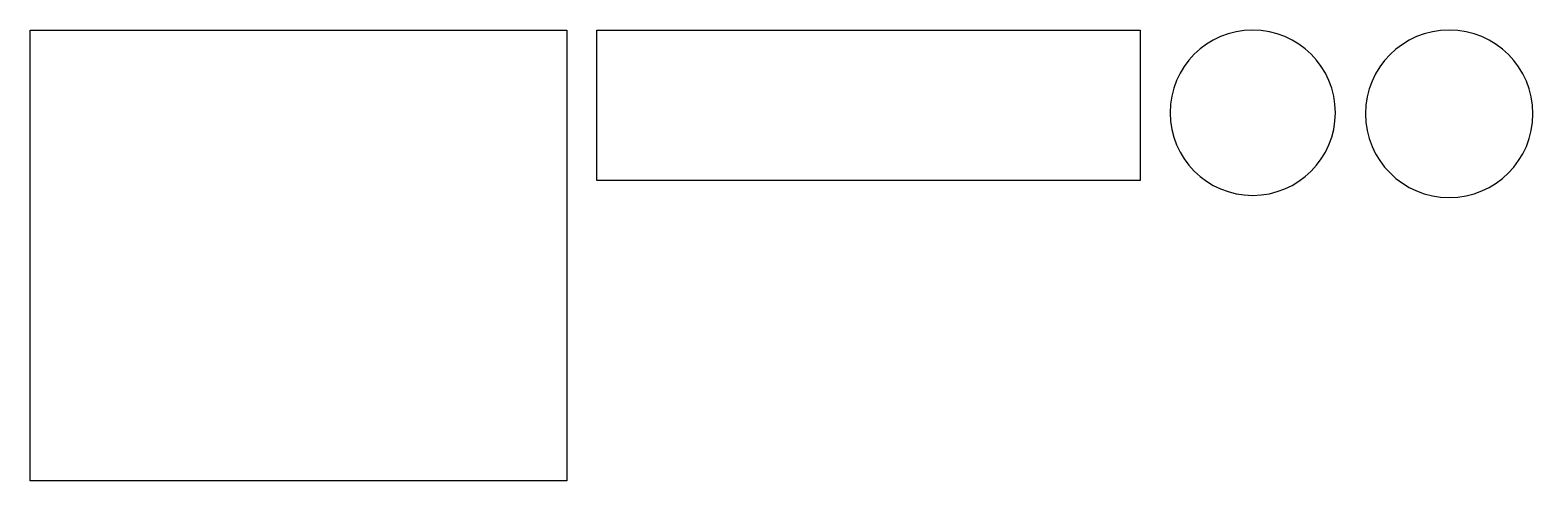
# Model space of a CAD drawing. Header units: millimetres. Extents: x 0 to 1000, y 0 to 300.
import ezdxf

# ---------------------------------------------------------------- set-up
doc = ezdxf.new("R2010")
doc.units = ezdxf.units.MM
doc.layers.add('CUT', color=1, linetype='CONTINUOUS')

msp = doc.modelspace()

# ---------------------------------------------------------------- linework, layer by layer
at = {"layer": 'CUT'}
for p, q in [((0, 300), (356.989, 300)), ((0, 0), (0, 300)), ((356.989, 300), (356.989, 0)), ((376.989, 300), (738.376, 300)), ((376.989, 200), (376.989, 300)), ((738.376, 300), (738.376, 200)), ((738.376, 200), (376.989, 200)), ((356.989, 0), (0, 0))]:
    msp.add_line(p, q, dxfattribs=at)
for centre, radius, start, end in [((813.376, 245), 55, 90, 180), ((813.376, 245), 55, 0, 90), ((944.076, 244.3), 55.7, 90, 180), ((944.076, 244.3), 55.7, 0, 90), ((813.376, 245), 55, 180, 270), ((813.376, 245), 55, 270, 0), ((944.076, 244.3), 55.7, 180, 270), ((944.076, 244.3), 55.7, 270, 0)]:
    msp.add_arc(centre, radius, start, end, dxfattribs=at)

doc.saveas('drawing.dxf')
